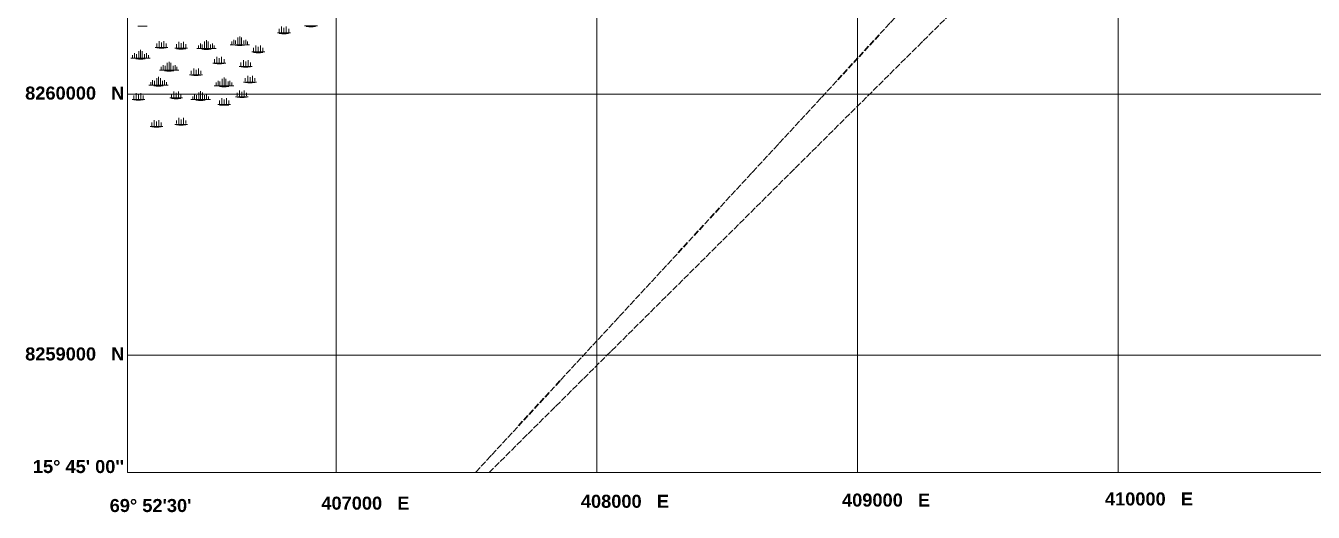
# Model space of a CAD drawing. Header units: metres. Extents: x 405809 to 420020, y 8257398 to 8272141.
# Drawn here: x 405809 to 410748, y 8257398 to 8259263 of the extents above; entities that cross this region are included whole.
import ezdxf

# ---------------------------------------------------------------- set-up
doc = ezdxf.new("R2010")
doc.units = ezdxf.units.M
doc.linetypes.add('ACAD_ISO04W100', pattern=[30, 24, -3, 0, -3])
for name, color, linetype, lineweight in [('BOFEDALES', 112, 'Continuous', 5), ('COORDENADAS', 30, 'Continuous', 5), ('PERT. DE LA RESERVA', 163, 'ACAD_ISO04W100', 30), ('texto', 7, 'Continuous', 13)]:
    doc.layers.add(name, color=color, linetype=linetype, lineweight=lineweight)
doc.layers.add('PERIMETRO', color=3, linetype='ACAD_ISO04W100')
doc.styles.add('CARLOS', font='arialbd.ttf', dxfattribs={"height": 48})

msp = doc.modelspace()

# ---------------------------------------------------------------- linework, layer by layer
at = {"layer": 'BOFEDALES'}
for p, q in [((406239.2, 8259261.9), (406274.8, 8259261.9)), ((406248.7, 8259260.7), (406265.3, 8259260.7)), ((406774.8, 8259235.4), (406824.3, 8259235.4)), ((406781.3, 8259250.6), (406781.3, 8259238.3)), ((406781.8, 8259233.4), (406817.3, 8259233.4)), ((406790.6, 8259237.2), (406790.6, 8259259.8)), ((406791.2, 8259232.2), (406807.9, 8259232.2)), ((406799.6, 8259237.2), (406799.6, 8259254.5)), ((406808.6, 8259237.2), (406808.6, 8259259.8)), ((406817.8, 8259250.6), (406817.8, 8259238.3)), ((406878.3, 8259262), (406927.8, 8259262)), ((406885.3, 8259260), (406920.8, 8259260)), ((406894.7, 8259258.7), (406911.4, 8259258.7)), ((406305.2, 8259179.6), (406354.7, 8259179.6)), ((406311.7, 8259194.8), (406311.7, 8259182.5)), ((406312.2, 8259177.6), (406347.7, 8259177.6)), ((406320.9, 8259181.4), (406320.9, 8259204)), ((406329.9, 8259181.4), (406329.9, 8259198.7)), ((406338.9, 8259181.4), (406338.9, 8259204)), ((406348.2, 8259194.8), (406348.2, 8259182.5)), ((406387, 8259191.8), (406387, 8259179.6)), ((406396.3, 8259178.5), (406396.3, 8259201.1)), ((406405.3, 8259178.5), (406405.3, 8259195.8)), ((406414.3, 8259178.5), (406414.3, 8259201.1)), ((406423.5, 8259191.8), (406423.5, 8259179.6)), ((406472.2, 8259187.4), (406472.2, 8259177.9)), ((406479.5, 8259194.4), (406479.5, 8259178.1)), ((406486.5, 8259191.5), (406486.5, 8259178.1)), ((406495.2, 8259177), (406495.2, 8259202.7)), ((406502.2, 8259177), (406502.2, 8259207.1)), ((406502.2, 8259177), (406502.2, 8259202.7)), ((406509.2, 8259177), (406509.2, 8259202.7)), ((406518, 8259191.5), (406518, 8259178.1)), ((406525, 8259194.4), (406525, 8259178.1)), ((406532.3, 8259187.4), (406532.3, 8259177.9)), ((406592.8, 8259190.2), (406667.8, 8259190.2)), ((406600.1, 8259202.4), (406600.1, 8259192.9)), ((406607.4, 8259209.4), (406607.4, 8259193.1)), ((406612.4, 8259188.2), (406647.9, 8259188.2)), ((406614.4, 8259206.6), (406614.4, 8259193.1)), ((406621.8, 8259187), (406638.5, 8259187)), ((406623.1, 8259192), (406623.1, 8259217.7)), ((406630.1, 8259192), (406630.1, 8259222.1)), ((406630.1, 8259192), (406630.1, 8259217.7)), ((406637.1, 8259192), (406637.1, 8259217.7)), ((406645.9, 8259206.6), (406645.9, 8259193.1)), ((406652.9, 8259209.4), (406652.9, 8259193.1)), ((406660.2, 8259202.4), (406660.2, 8259192.9)), ((406682.7, 8259178.1), (406682.7, 8259165.8)), ((406692, 8259164.7), (406692, 8259187.3)), ((406701, 8259164.7), (406701, 8259182)), ((406710, 8259164.7), (406710, 8259187.3)), ((406719.2, 8259178.1), (406719.2, 8259165.8)), ((406212.1, 8259138.2), (406287, 8259138.2)), ((406219.3, 8259150.4), (406219.3, 8259140.9)), ((406226.6, 8259157.4), (406226.6, 8259141.1)), ((406231.6, 8259136.2), (406267.1, 8259136.2)), ((406233.6, 8259154.5), (406233.6, 8259141.1)), ((406241.1, 8259134.9), (406257.7, 8259134.9)), ((406242.4, 8259140), (406242.4, 8259165.7)), ((406249.4, 8259140), (406249.4, 8259170.1)), ((406249.4, 8259140), (406249.4, 8259165.7)), ((406256.4, 8259140), (406256.4, 8259165.7)), ((406265.1, 8259154.5), (406265.1, 8259141.1)), ((406272.1, 8259157.4), (406272.1, 8259141.1)), ((406279.5, 8259150.4), (406279.5, 8259140.9)), ((406321.6, 8259176.4), (406338.3, 8259176.4)), ((406380.5, 8259176.7), (406430, 8259176.7)), ((406387.5, 8259174.7), (406423, 8259174.7)), ((406396.9, 8259173.5), (406413.6, 8259173.5)), ((406464.9, 8259175.2), (406539.9, 8259175.2)), ((406484.5, 8259173.2), (406520, 8259173.2)), ((406493.9, 8259171.9), (406510.6, 8259171.9)), ((406533.2, 8259134.7), (406533.2, 8259122.5)), ((406542.4, 8259121.4), (406542.4, 8259144)), ((406551.4, 8259121.4), (406551.4, 8259138.7)), ((406560.4, 8259121.4), (406560.4, 8259144)), ((406569.7, 8259134.7), (406569.7, 8259122.5)), ((406644.1, 8259108.7), (406644.1, 8259131.3)), ((406662.1, 8259108.7), (406662.1, 8259131.3)), ((406676.2, 8259162.9), (406725.7, 8259162.9)), ((406683.2, 8259160.9), (406718.7, 8259160.9)), ((406692.7, 8259159.7), (406709.3, 8259159.7)), ((406322, 8259092.6), (406396.9, 8259092.6)), ((406329.2, 8259104.8), (406329.2, 8259095.3)), ((406336.5, 8259111.8), (406336.5, 8259095.4)), ((406341.5, 8259090.6), (406377, 8259090.6)), ((406343.5, 8259108.9), (406343.5, 8259095.4)), ((406351, 8259089.3), (406367.6, 8259089.3)), ((406352.3, 8259094.3), (406352.3, 8259120.1)), ((406359.3, 8259094.3), (406359.3, 8259124.5)), ((406359.3, 8259094.3), (406359.3, 8259120.1)), ((406366.3, 8259094.3), (406366.3, 8259120.1)), ((406375, 8259108.9), (406375, 8259095.4)), ((406382, 8259111.8), (406382, 8259095.4)), ((406389.3, 8259104.8), (406389.3, 8259095.3)), ((406444.2, 8259090.3), (406444.2, 8259078.1)), ((406453.4, 8259077), (406453.4, 8259099.6)), ((406462.4, 8259077), (406462.4, 8259094.3)), ((406471.4, 8259077), (406471.4, 8259099.6)), ((406480.7, 8259090.3), (406480.7, 8259078.1)), ((406526.7, 8259119.6), (406576.2, 8259119.6)), ((406533.7, 8259117.6), (406569.2, 8259117.6)), ((406543.1, 8259116.4), (406559.7, 8259116.4)), ((406628.3, 8259106.9), (406677.8, 8259106.9)), ((406634.8, 8259122), (406634.8, 8259109.8)), ((406635.3, 8259104.9), (406670.8, 8259104.9)), ((406644.8, 8259103.7), (406661.4, 8259103.7)), ((406653.1, 8259108.7), (406653.1, 8259126)), ((406671.3, 8259122), (406671.3, 8259109.8)), ((406281.2, 8259034.7), (406356.1, 8259034.7)), ((406288.4, 8259046.9), (406288.4, 8259037.4)), ((406295.7, 8259053.9), (406295.7, 8259037.6)), ((406300.7, 8259032.7), (406336.2, 8259032.7)), ((406302.7, 8259051.1), (406302.7, 8259037.6)), ((406310.1, 8259031.5), (406326.8, 8259031.5)), ((406311.5, 8259036.5), (406311.5, 8259062.2)), ((406318.5, 8259036.5), (406318.5, 8259066.7)), ((406318.5, 8259036.5), (406318.5, 8259062.2)), ((406325.5, 8259036.5), (406325.5, 8259062.2)), ((406334.2, 8259051.1), (406334.2, 8259037.6)), ((406341.2, 8259053.9), (406341.2, 8259037.6)), ((406348.5, 8259046.9), (406348.5, 8259037.4)), ((406437.7, 8259075.2), (406487.2, 8259075.2)), ((406444.7, 8259073.2), (406480.2, 8259073.2)), ((406454.1, 8259071.9), (406470.8, 8259071.9)), ((406532.6, 8259032.5), (406607.6, 8259032.5)), ((406539.9, 8259044.7), (406539.9, 8259035.2)), ((406547.2, 8259051.7), (406547.2, 8259035.3)), ((406552.2, 8259030.5), (406587.7, 8259030.5)), ((406554.2, 8259048.8), (406554.2, 8259035.3)), ((406561.6, 8259029.2), (406578.3, 8259029.2)), ((406563, 8259034.2), (406563, 8259060)), ((406570, 8259034.2), (406570, 8259064.4)), ((406570, 8259034.2), (406570, 8259060)), ((406577, 8259034.2), (406577, 8259060)), ((406585.7, 8259048.8), (406585.7, 8259035.3)), ((406592.7, 8259051.7), (406592.7, 8259035.3)), ((406600, 8259044.7), (406600, 8259035.2)), ((406644.9, 8259047.1), (406694.4, 8259047.1)), ((406651.4, 8259062.2), (406651.4, 8259050)), ((406651.9, 8259045.1), (406687.4, 8259045.1)), ((406660.6, 8259048.9), (406660.6, 8259071.5)), ((406661.3, 8259043.8), (406678, 8259043.8)), ((406669.6, 8259048.9), (406669.6, 8259066.2)), ((406678.6, 8259048.9), (406678.6, 8259071.5)), ((406687.9, 8259062.2), (406687.9, 8259050)), ((406216.9, 8258980.4), (406266.4, 8258980.4)), ((406223.4, 8258995.5), (406223.4, 8258983.3)), ((406232.6, 8258982.2), (406232.6, 8259004.8)), ((406241.6, 8258982.2), (406241.6, 8258999.4)), ((406250.6, 8258982.2), (406250.6, 8259004.8)), ((406259.9, 8258995.5), (406259.9, 8258983.3)), ((406361.4, 8258986.4), (406410.9, 8258986.4)), ((406367.9, 8259001.5), (406367.9, 8258989.3)), ((406368.4, 8258984.4), (406403.9, 8258984.4)), ((406377.2, 8258988.2), (406377.2, 8259010.8)), ((406377.9, 8258983.1), (406394.5, 8258983.1)), ((406386.2, 8258988.2), (406386.2, 8259005.5)), ((406395.2, 8258988.2), (406395.2, 8259010.8)), ((406404.4, 8259001.5), (406404.4, 8258989.3)), ((406442.4, 8258979.9), (406517.3, 8258979.9)), ((406449.6, 8258992.1), (406449.6, 8258982.6)), ((406456.9, 8258999.1), (406456.9, 8258982.7)), ((406463.9, 8258996.2), (406463.9, 8258982.7)), ((406472.7, 8258981.7), (406472.7, 8259007.4)), ((406479.7, 8258981.7), (406479.7, 8259011.8)), ((406479.7, 8258981.7), (406479.7, 8259007.4)), ((406486.7, 8258981.7), (406486.7, 8259007.4)), ((406495.4, 8258996.2), (406495.4, 8258982.7)), ((406502.4, 8258999.1), (406502.4, 8258982.7)), ((406509.7, 8258992.1), (406509.7, 8258982.6)), ((406561.5, 8258962.8), (406561.5, 8258985.4)), ((406570.5, 8258962.8), (406570.5, 8258980.1)), ((406579.5, 8258962.8), (406579.5, 8258985.4)), ((406613.5, 8258990.7), (406663, 8258990.7)), ((406620, 8259005.9), (406620, 8258993.6)), ((406620.5, 8258988.7), (406656, 8258988.7)), ((406629.3, 8258992.5), (406629.3, 8259015.1)), ((406629.9, 8258987.5), (406646.6, 8258987.5)), ((406638.3, 8258992.5), (406638.3, 8259009.8)), ((406647.3, 8258992.5), (406647.3, 8259015.1)), ((406656.5, 8259005.9), (406656.5, 8258993.6)), ((406223.9, 8258978.4), (406259.4, 8258978.4)), ((406233.3, 8258977.1), (406250, 8258977.1)), ((406461.9, 8258977.9), (406497.4, 8258977.9)), ((406471.3, 8258976.6), (406488, 8258976.6)), ((406545.7, 8258961), (406595.2, 8258961)), ((406552.2, 8258976.1), (406552.2, 8258963.9)), ((406552.7, 8258959), (406588.2, 8258959)), ((406562.1, 8258957.8), (406578.8, 8258957.8)), ((406588.7, 8258976.1), (406588.7, 8258963.9)), ((406292.5, 8258892), (406292.5, 8258879.8)), ((406301.7, 8258878.7), (406301.7, 8258901.3)), ((406310.7, 8258878.7), (406310.7, 8258896)), ((406319.7, 8258878.7), (406319.7, 8258901.3)), ((406329, 8258892), (406329, 8258879.8)), ((406380.5, 8258884.9), (406430, 8258884.9)), ((406387, 8258900), (406387, 8258887.7)), ((406387.5, 8258882.9), (406423, 8258882.9)), ((406396.3, 8258886.7), (406396.3, 8258909.3)), ((406396.9, 8258881.6), (406413.6, 8258881.6)), ((406405.3, 8258886.7), (406405.3, 8258903.9)), ((406414.3, 8258886.7), (406414.3, 8258909.3)), ((406423.5, 8258900), (406423.5, 8258887.7)), ((406286, 8258876.9), (406335.5, 8258876.9)), ((406293, 8258874.9), (406328.5, 8258874.9)), ((406302.4, 8258873.7), (406319.1, 8258873.7))]:
    msp.add_line(p, q, dxfattribs=at)
at = {"layer": 'COORDENADAS'}
for p, q in [((406200, 8271350), (406200, 8257550)), ((407000, 8271350), (407000, 8257550)), ((408000, 8271350), (408000, 8257550)), ((409000, 8271350), (409000, 8257550)), ((410000, 8271350), (410000, 8257550)), ((406200, 8259000), (419600, 8259000)), ((406200, 8258000), (419600, 8258000)), ((406200, 8257550), (419600, 8257550))]:
    msp.add_line(p, q, dxfattribs=at)
at = {"layer": 'PERIMETRO'}
msp.add_lwpolyline([(407586.7, 8257550), (410636.9, 8260581.4), (408154.9, 8266316.2), (406200, 8270529)], dxfattribs=at)
at = {"layer": 'PERT. DE LA RESERVA'}
msp.add_lwpolyline([(410553.2, 8260820.7), (407534.1, 8257550)], dxfattribs=at)

# ---------------------------------------------------------------- texts
at = {"layer": 'texto', "style": 'CARLOS'}
for s, p in [('8260000   N', (405807, 8258979.7)), ('8259000   N', (405807, 8257979.7)), ("15° 45' 00''", (405836.6, 8257547.9)), ("69° 52'30'", (406131.2, 8257398.5)), ('407000   E', (406943.2, 8257407.5)), ('408000   E', (407938.7, 8257414.7)), ('409000   E', (408940.5, 8257419.4)), ('410000   E', (409949, 8257423.7))]:
    msp.add_text(s, height=50, dxfattribs=at).set_placement(p)

doc.saveas('drawing.dxf')
